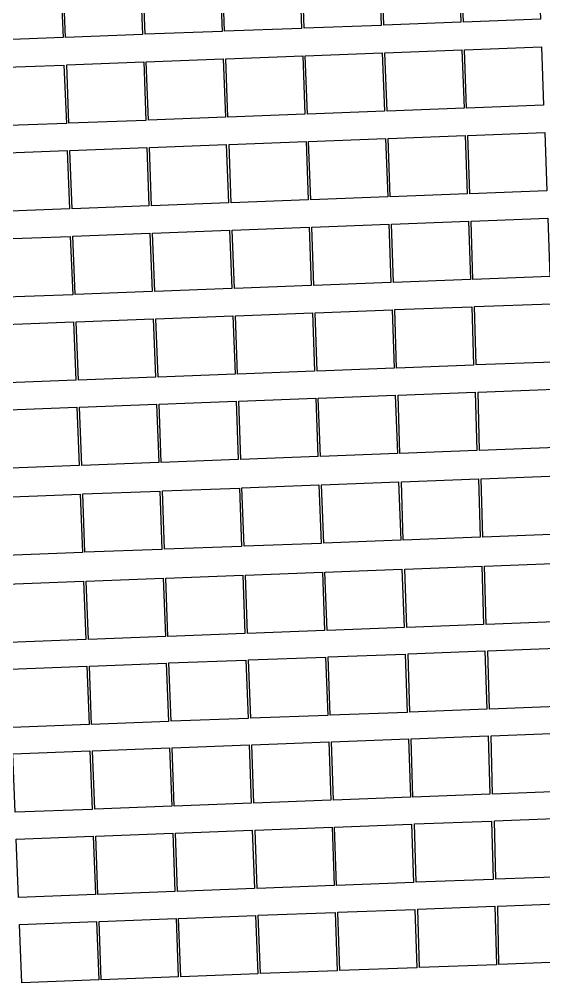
# Model space of a CAD drawing. Header units: metres. Extents: x 1956498 to 1957612, y 2277909 to 2278547.
# Drawn here: x 1956681 to 1956732.4, y 2278085.2 to 2278179.7 of the extents above; entities that cross this region are included whole.
import ezdxf

# ---------------------------------------------------------------- set-up
doc = ezdxf.new("R2010")
doc.units = ezdxf.units.M
doc.layers.add('PVcase PV Modules (full frames)', color=142, linetype='Continuous')

# ---------------------------------------------------------------- blocks, each defined once
blk = doc.blocks.new('3P6@20DEG F FX ID1 PVBlock')
at = {"color": 0, "transparency": 33554687}
blk.add_polyline3d([(0, 0, 2.083586713139974), (7.539539347030692, 0.2870042413902952, 2.083586713139975), (7.757297679336461, -5.433460050740019, 1.675326544159361e-15), (0.2177583323057694, -5.720464292130313, 0)], close=True, dxfattribs=at)

msp = doc.modelspace()

# ---------------------------------------------------------------- block references
at = {"layer": 'PVcase PV Modules (full frames)', "color": 144, "true_color": 0x007ca5, "transparency": 33554687, "extrusion": (0.004456433199269854, 0.0001696410312079195, 0.9999900556630857), "rotation": 359.9999783422614}
msp.add_blockref('3P6@20DEG F FX ID1 PVBlock', (1956678.742106758, 2278182.600962359, 9722.660426951581), dxfattribs=at)
at = {"layer": 'PVcase PV Modules (full frames)', "color": 144, "true_color": 0x007ca5, "transparency": 33554687, "extrusion": (0.0002830998819863714, 1.077663543186889e-05, 0.9999999598691597), "rotation": 359.9999999125992}
msp.add_blockref('3P6@20DEG F FX ID1 PVBlock', (1956708.463590848, 2278184.501642736, 1194.74777138369), dxfattribs=at)
at = {"layer": 'PVcase PV Modules (full frames)', "color": 144, "true_color": 0x007ca5, "transparency": 33554687, "extrusion": (0.01025392531093377, 0.0003903315467537559, 0.9999473509425391), "rotation": 359.9998853357843}
msp.add_blockref('3P6@20DEG F FX ID1 PVBlock', (1956607.316633236, 2278176.565198266, 21569.4877839429), dxfattribs=at)
at = {"layer": 'PVcase PV Modules (full frames)', "color": 144, "true_color": 0x007ca5, "transparency": 33554687, "extrusion": (0.004540791037660234, 0.0001728522429674405, 0.9999896756161307), "rotation": 359.9999775145584}
msp.add_blockref('3P6@20DEG F FX ID1 PVBlock', (1956701.336054289, 2278183.431507825, 9895.027052020881), dxfattribs=at)
at = {"layer": 'PVcase PV Modules (full frames)', "color": 144, "true_color": 0x007ca5, "transparency": 33554687, "extrusion": (-0.01197750900544174, -0.0004559424293217688, 0.999928163116994), "rotation": 359.9998435466754}
msp.add_blockref('3P6@20DEG F FX ID1 PVBlock', (1956544.572696869, 2278172.686610814, -23858.74087009613), dxfattribs=at)
at = {"layer": 'PVcase PV Modules (full frames)', "color": 144, "true_color": 0x007ca5, "transparency": 33554687, "extrusion": (-0.004644954305715473, -0.0001768173790789327, 0.9999891965091984), "rotation": 359.999976471113}
msp.add_blockref('3P6@20DEG F FX ID1 PVBlock', (1956667.093821352, 2278182.090824366, -8875.302768848613), dxfattribs=at)
at = {"layer": 'PVcase PV Modules (full frames)', "color": 144, "true_color": 0x007ca5, "transparency": 33554687, "extrusion": (-0.00166954098093072, -6.355366298217423e-05, 0.9999986042959484), "rotation": 359.9999969603008}
msp.add_blockref('3P6@20DEG F FX ID1 PVBlock', (1956691.431019008, 2278183.747979876, -2795.2919174691), dxfattribs=at)
at = {"layer": 'PVcase PV Modules (full frames)', "color": 144, "true_color": 0x007ca5, "transparency": 33554687, "extrusion": (0.006382608333449505, 0.0002429638706712879, 0.9999796014316589), "rotation": 359.9999555740246}
msp.add_blockref('3P6@20DEG F FX ID1 PVBlock', (1956680.823921662, 2278173.431329286, 13658.40701135895), dxfattribs=at)
at = {"layer": 'PVcase PV Modules (full frames)', "color": 144, "true_color": 0x007ca5, "transparency": 33554687, "extrusion": (0.001673123213553652, 6.369002621460874e-05, 0.999998598300164), "rotation": 359.9999969472426}
msp.add_blockref('3P6@20DEG F FX ID1 PVBlock', (1956697.474267178, 2278175.540687949, 4034.844778817286), dxfattribs=at)
at = {"layer": 'PVcase PV Modules (full frames)', "color": 144, "true_color": 0x007ca5, "transparency": 33554687, "extrusion": (0.001832698423417517, 6.976450370502897e-05, 0.9999983181732871), "rotation": 359.9999963371552}
msp.add_blockref('3P6@20DEG F FX ID1 PVBlock', (1956704.618005, 2278175.790866535, 4360.925576042774), dxfattribs=at)
at = {"layer": 'PVcase PV Modules (full frames)', "color": 144, "true_color": 0x007ca5, "transparency": 33554687, "extrusion": (0.002639793280754668, 0.0001004878193610822, 0.9999965106907289), "rotation": 359.9999924006449}
msp.add_blockref('3P6@20DEG F FX ID1 PVBlock', (1956708.378644967, 2278175.793626855, 6010.173477595186), dxfattribs=at)
at = {"layer": 'PVcase PV Modules (full frames)', "color": 144, "true_color": 0x007ca5, "transparency": 33554687, "extrusion": (-0.009289491637362814, -0.000353618885394213, 0.9999567892158157), "rotation": 359.9999058913711}
msp.add_blockref('3P6@20DEG F FX ID1 PVBlock', (1956599.169770375, 2278168.551286643, -18366.28300775087), dxfattribs=at)
at = {"layer": 'PVcase PV Modules (full frames)', "color": 144, "true_color": 0x007ca5, "transparency": 33554687, "extrusion": (0.001035023186761128, 3.939976049793192e-05, 0.999999463587187), "rotation": 359.9999988317484}
msp.add_blockref('3P6@20DEG F FX ID1 PVBlock', (1956683.97912445, 2278175.094184488, 2730.936178939395), dxfattribs=at)
at = {"layer": 'PVcase PV Modules (full frames)', "color": 144, "true_color": 0x007ca5, "transparency": 33554687, "extrusion": (0.000977712613564461, 3.721814477489305e-05, 0.999999521346313), "rotation": 359.9999989575417}
msp.add_blockref('3P6@20DEG F FX ID1 PVBlock', (1956691.916756452, 2278175.400828913, 2613.826887602593), dxfattribs=at)
at = {"layer": 'PVcase PV Modules (full frames)', "color": 144, "true_color": 0x007ca5, "transparency": 33554687, "extrusion": (0.0127475488592621, 0.0004852551888835375, 0.9999186289521175), "rotation": 359.9998227822448}
msp.add_blockref('3P6@20DEG F FX ID1 PVBlock', (1956558.0899685, 2278155.618141373, 26664.44462964277), dxfattribs=at)
at = {"layer": 'PVcase PV Modules (full frames)', "color": 144, "true_color": 0x007ca5, "transparency": 33554687, "extrusion": (0.008663774428904158, 0.0003297999908341288, 0.9999624144159677), "rotation": 359.9999181424772}
for p in [(1956622.776631074, 2278161.481170819, 18319.42128145384), (1956623.097972344, 2278153.077889972, 18319.15694617173), (1956630.887340568, 2278153.374393192, 18319.15694617172)]:
    msp.add_blockref('3P6@20DEG F FX ID1 PVBlock', p, dxfattribs=at)
at = {"layer": 'PVcase PV Modules (full frames)', "color": 144, "true_color": 0x007ca5, "transparency": 33554687, "extrusion": (0.004419575500619866, 0.0001682379858289472, 0.9999902194763579), "rotation": 359.9999786990298}
msp.add_blockref('3P6@20DEG F FX ID1 PVBlock', (1956687.515344182, 2278166.105157724, 9646.709348518736), dxfattribs=at)
at = {"layer": 'PVcase PV Modules (full frames)', "color": 144, "true_color": 0x007ca5, "transparency": 33554687, "extrusion": (0.003207716453588092, 0.0001221066944520677, 0.9999948478092817), "rotation": 359.9999887790609}
msp.add_blockref('3P6@20DEG F FX ID1 PVBlock', (1956705.096460954, 2278167.133903073, 7170.352679903107), dxfattribs=at)
at = {"layer": 'PVcase PV Modules (full frames)', "color": 144, "true_color": 0x007ca5, "transparency": 33554687, "extrusion": (-0.00994046882788298, -0.0003783993402904668, 0.9999505207226111), "rotation": 359.9998922392388}
msp.add_blockref('3P6@20DEG F FX ID1 PVBlock', (1956587.624850307, 2278159.219342253, -19696.78931814017), dxfattribs=at)
at = {"layer": 'PVcase PV Modules (full frames)', "color": 144, "true_color": 0x007ca5, "transparency": 33554687, "extrusion": (-0.003062664363289498, -0.0001165850619992017, 0.9999953032364308), "rotation": 359.9999897709342}
msp.add_blockref('3P6@20DEG F FX ID1 PVBlock', (1956678.678269221, 2278166.163633102, -5642.60283231595), dxfattribs=at)
at = {"layer": 'PVcase PV Modules (full frames)', "color": 144, "true_color": 0x007ca5, "transparency": 33554687, "extrusion": (0.001240624638566336, 4.722629816662073e-05, 0.9999992293097945), "rotation": 359.9999983215164}
msp.add_blockref('3P6@20DEG F FX ID1 PVBlock', (1956691.489117465, 2278166.956246019, 3150.80694372265), dxfattribs=at)
at = {"layer": 'PVcase PV Modules (full frames)', "color": 144, "true_color": 0x007ca5, "transparency": 33554687, "extrusion": (0.01491860542225208, 0.0005678998191714288, 0.9998885501404897), "rotation": 359.9997572736828}
msp.add_blockref('3P6@20DEG F FX ID1 PVBlock', (1956498.295123297, 2278142.590545934, 31100.50249866423), dxfattribs=at)
at = {"layer": 'PVcase PV Modules (full frames)', "color": 144, "true_color": 0x007ca5, "transparency": 33554687, "extrusion": (-0.00148856344023956, -5.666447262398559e-05, 0.9999988904833954), "rotation": 359.9999975835875}
msp.add_blockref('3P6@20DEG F FX ID1 PVBlock', (1956692.826087302, 2278158.565308895, -2426.344024692697), dxfattribs=at)
at = {"layer": 'PVcase PV Modules (full frames)', "color": 144, "true_color": 0x007ca5, "transparency": 33554687, "extrusion": (0.01165145739544753, 0.0004435307698458717, 0.9999320210999437), "rotation": 359.9998519489653}
msp.add_blockref('3P6@20DEG F FX ID1 PVBlock', (1956577.453340756, 2278148.979814687, 24424.28649218621), dxfattribs=at)
at = {"layer": 'PVcase PV Modules (full frames)', "color": 144, "true_color": 0x007ca5, "transparency": 33554687, "extrusion": (-0.009448239660178942, -0.0003596618747286338, 0.9999552997062717), "rotation": 359.9999026473728}
msp.add_blockref('3P6@20DEG F FX ID1 PVBlock', (1956596.975497192, 2278151.53093962, -18691.26432185155), dxfattribs=at)
at = {"layer": 'PVcase PV Modules (full frames)', "color": 144, "true_color": 0x007ca5, "transparency": 33554687, "extrusion": (-0.005222984147649602, -0.0001988209801809804, 0.9999863403601129), "rotation": 359.9999702507152}
msp.add_blockref('3P6@20DEG F FX ID1 PVBlock', (1956662.813707507, 2278156.448049059, -10057.32571490185), dxfattribs=at)
at = {"layer": 'PVcase PV Modules (full frames)', "color": 144, "true_color": 0x007ca5, "transparency": 33554687, "extrusion": (0.01827895766754857, 0.0006958168314150639, 0.999832683775403), "rotation": 267.82}
msp.add_blockref('3P6@20DEG F FX ID1 PVBlock', (2202070.820574005, -2041607.285733389, 37966.83901408788), dxfattribs=at)
at = {"layer": 'PVcase PV Modules (full frames)', "color": 144, "true_color": 0x007ca5, "transparency": 33554687, "extrusion": (0.03389901211868901, 0.001290418394173699, 0.9994244302586088), "rotation": 267.82}
msp.add_blockref('3P6@20DEG F FX ID1 PVBlock', (2202070.820574005, -2040771.829184992, 69885.33546450702), dxfattribs=at)
at = {"layer": 'PVcase PV Modules (full frames)', "color": 144, "true_color": 0x007ca5, "transparency": 33554687, "extrusion": (-0.003493945768589118, -0.0001330024565980516, 0.9999938873079739), "rotation": 359.9999866871882}
msp.add_blockref('3P6@20DEG F FX ID1 PVBlock', (1956684.601195371, 2278149.466505824, -6524.483633353468), dxfattribs=at)
at = {"layer": 'PVcase PV Modules (full frames)', "color": 144, "true_color": 0x007ca5, "transparency": 33554687, "extrusion": (0.0068669861495087, 0.0002614024623737249, 0.9999763878062197), "rotation": 359.99994857508}
msp.add_blockref('3P6@20DEG F FX ID1 PVBlock', (1956651.825472286, 2278146.859641148, 14647.27494186263), dxfattribs=at)
at = {"layer": 'PVcase PV Modules (full frames)', "color": 144, "true_color": 0x007ca5, "transparency": 33554687, "extrusion": (0.008922195036838722, 0.0003396371714795336, 0.9999601387466984), "rotation": 359.9999131863041}
msp.add_blockref('3P6@20DEG F FX ID1 PVBlock', (1956626.602038459, 2278144.637421379, 18846.94263510327), dxfattribs=at)
at = {"layer": 'PVcase PV Modules (full frames)', "color": 144, "true_color": 0x007ca5, "transparency": 33554687, "extrusion": (-0.003797502796401808, -0.0001445578249668612, 0.9999927790117019), "rotation": 359.9999842734335}
msp.add_blockref('3P6@20DEG F FX ID1 PVBlock', (1956667.041231387, 2278148.711978913, -7144.787203615972), dxfattribs=at)
at = {"layer": 'PVcase PV Modules (full frames)', "color": 144, "true_color": 0x007ca5, "transparency": 33554687, "extrusion": (-0.005000402320868023, -0.0001903480582420729, 0.9999874797937454), "rotation": 359.999972732284}
msp.add_blockref('3P6@20DEG F FX ID1 PVBlock', (1956665.219054616, 2278148.231014106, -9602.804567826535), dxfattribs=at)
at = {"layer": 'PVcase PV Modules (full frames)', "color": 144, "true_color": 0x007ca5, "transparency": 33554687, "extrusion": (0.01798127235338425, 0.0006844849789195386, 0.9998380895549375), "rotation": 267.82}
msp.add_blockref('3P6@20DEG F FX ID1 PVBlock', (2202062.439131225, -2041618.515842403, 37358.25070314232), dxfattribs=at)
at = {"layer": 'PVcase PV Modules (full frames)', "color": 144, "true_color": 0x007ca5, "transparency": 33554687, "extrusion": (0.03675716259999103, 0.001399218318533594, 0.9993232475959393), "rotation": 267.82}
msp.add_blockref('3P6@20DEG F FX ID1 PVBlock', (2202062.439131225, -2040563.472714956, 75725.46467673534), dxfattribs=at)
at = {"layer": 'PVcase PV Modules (full frames)', "color": 144, "true_color": 0x007ca5, "transparency": 33554687, "extrusion": (-0.003186539140258366, -0.0001213005472238187, 0.999994915614317), "rotation": 359.9999889267332}
msp.add_blockref('3P6@20DEG F FX ID1 PVBlock', (1956686.742288981, 2278141.240367793, -5896.627924955751), dxfattribs=at)
at = {"layer": 'PVcase PV Modules (full frames)', "color": 144, "true_color": 0x007ca5, "transparency": 33554687, "extrusion": (0.006847799547770789, 0.0002606720946651439, 0.9999765195700412), "rotation": 359.999948862048}
for p in [(1956652.418807441, 2278138.504948225, 14607.76192673899), (1956660.208171983, 2278138.801455488, 14607.761926739)]:
    msp.add_blockref('3P6@20DEG F FX ID1 PVBlock', p, dxfattribs=at)
at = {"layer": 'PVcase PV Modules (full frames)', "color": 144, "true_color": 0x007ca5, "transparency": 33554687, "extrusion": (-0.003468135860013241, -0.0001320199624574659, 0.9999939772840565), "rotation": 359.9999868831469}
msp.add_blockref('3P6@20DEG F FX ID1 PVBlock', (1956669.50277418, 2278140.511240075, -6472.049795720624), dxfattribs=at)
at = {"layer": 'PVcase PV Modules (full frames)', "color": 144, "true_color": 0x007ca5, "transparency": 33554687, "extrusion": (-0.003732746334925317, -0.0001420927699753384, 0.999993023182884), "rotation": 359.9999848052131}
msp.add_blockref('3P6@20DEG F FX ID1 PVBlock', (1956675.591183893, 2278140.668896017, -7012.757455485887), dxfattribs=at)
at = {"layer": 'PVcase PV Modules (full frames)', "color": 144, "true_color": 0x007ca5, "transparency": 33554687, "extrusion": (0.01767980238127724, 0.0006730090575582952, 0.9998434735730225), "rotation": 267.82}
msp.add_blockref('3P6@20DEG F FX ID1 PVBlock', (2202053.922358429, -2041629.699765362, 36741.87460343007), dxfattribs=at)
at = {"layer": 'PVcase PV Modules (full frames)', "color": 144, "true_color": 0x007ca5, "transparency": 33554687, "extrusion": (0.03253990996053537, 0.00123868206574318, 0.9994696693379446), "rotation": 267.82}
msp.add_blockref('3P6@20DEG F FX ID1 PVBlock', (2202053.92235843, -2040865.064443404, 67107.4829778868), dxfattribs=at)
at = {"layer": 'PVcase PV Modules (full frames)', "color": 144, "true_color": 0x007ca5, "transparency": 33554687, "extrusion": (0.005796640607259739, 0.0002206581017120049, 0.9999831749922957), "rotation": 359.9999633568708}
msp.add_blockref('3P6@20DEG F FX ID1 PVBlock', (1956658.593770178, 2278130.733999772, 12459.41428308863), dxfattribs=at)
at = {"layer": 'PVcase PV Modules (full frames)', "color": 144, "true_color": 0x007ca5, "transparency": 33554687, "extrusion": (0.0008617813489080167, 3.280504164820877e-05, 0.9999996281282988), "rotation": 359.9999991901018}
msp.add_blockref('3P6@20DEG F FX ID1 PVBlock', (1956701.572869228, 2278133.648010076, 2375.418663033322), dxfattribs=at)
at = {"layer": 'PVcase PV Modules (full frames)', "color": 144, "true_color": 0x007ca5, "transparency": 33554687, "extrusion": (0.007096314323499673, 0.0002701321944669226, 0.9999747843578956), "rotation": 359.999945082935}
msp.add_blockref('3P6@20DEG F FX ID1 PVBlock', (1956656.989835618, 2278130.021229581, 15115.2417712231), dxfattribs=at)
at = {"layer": 'PVcase PV Modules (full frames)', "color": 144, "true_color": 0x007ca5, "transparency": 33554687, "extrusion": (-0.003487852461021851, -0.0001327705054090721, 0.999993908610049), "rotation": 359.999986733582}
msp.add_blockref('3P6@20DEG F FX ID1 PVBlock', (1956669.69222807, 2278131.990176667, -6512.636859544262), dxfattribs=at)
at = {"layer": 'PVcase PV Modules (full frames)', "color": 144, "true_color": 0x007ca5, "transparency": 33554687, "extrusion": (-0.0009888237425925114, -3.764110710865171e-05, 0.9999995104052567), "rotation": 359.9999989337132}
msp.add_blockref('3P6@20DEG F FX ID1 PVBlock', (1956686.891105727, 2278133.079982325, -1406.09831610897), dxfattribs=at)
at = {"layer": 'PVcase PV Modules (full frames)', "color": 144, "true_color": 0x007ca5, "transparency": 33554687, "extrusion": (0.01984128370227371, 0.0007552891914309564, 0.9998028570669736), "rotation": 267.82}
msp.add_blockref('3P6@20DEG F FX ID1 PVBlock', (2202045.362667348, -2041545.452984716, 41158.35848930715), dxfattribs=at)
at = {"layer": 'PVcase PV Modules (full frames)', "color": 144, "true_color": 0x007ca5, "transparency": 33554687, "extrusion": (0.02988157492669443, 0.00113748842583609, 0.9995527988055366), "rotation": 267.82}
msp.add_blockref('3P6@20DEG F FX ID1 PVBlock', (2202045.362667347, -2041036.469252195, 61675.00475235067), dxfattribs=at)
at = {"layer": 'PVcase PV Modules (full frames)', "color": 144, "true_color": 0x007ca5, "transparency": 33554687, "extrusion": (0.005992640423137124, 0.0002281191382394793, 0.9999820179495318), "rotation": 359.9999608369511}
msp.add_blockref('3P6@20DEG F FX ID1 PVBlock', (1956656.549033038, 2278122.000405131, 12859.51307388806), dxfattribs=at)
at = {"layer": 'PVcase PV Modules (full frames)', "color": 144, "true_color": 0x007ca5, "transparency": 33554687, "extrusion": (-0.0008579080700296491, -3.265759928933088e-05, 0.9999996314635444), "rotation": 359.9999991973658}
for p in [(1956702.973608142, 2278125.13569982, -1139.046280775829), (1956703.281898761, 2278116.821075973, -1139.445928629099)]:
    msp.add_blockref('3P6@20DEG F FX ID1 PVBlock', p, dxfattribs=at)
at = {"layer": 'PVcase PV Modules (full frames)', "color": 144, "true_color": 0x007ca5, "transparency": 33554687, "extrusion": (0.0005805264279287137, 2.209863751428209e-05, 0.9999998312503441), "rotation": 359.9999996324807}
msp.add_blockref('3P6@20DEG F FX ID1 PVBlock', (1956710.270084851, 2278125.428969603, 1800.295961523313), dxfattribs=at)
at = {"layer": 'PVcase PV Modules (full frames)', "color": 144, "true_color": 0x007ca5, "transparency": 33554687, "extrusion": (-0.006668042220897881, -0.0002538293536356373, 0.9999777361439601), "rotation": 359.9999515116205}
msp.add_blockref('3P6@20DEG F FX ID1 PVBlock', (1956640.379060318, 2278121.05230871, -13011.42407397486), dxfattribs=at)
at = {"layer": 'PVcase PV Modules (full frames)', "color": 144, "true_color": 0x007ca5, "transparency": 33554687, "extrusion": (0.006169587481577817, 0.0002348549020489773, 0.9999809403351057), "rotation": 359.9999584900181}
msp.add_blockref('3P6@20DEG F FX ID1 PVBlock', (1956646.545130984, 2278121.535898227, 13221.0888120628), dxfattribs=at)
at = {"layer": 'PVcase PV Modules (full frames)', "color": 144, "true_color": 0x007ca5, "transparency": 33554687, "extrusion": (0.003891073023086102, 0.0001481197205536015, 0.9999924187769013), "rotation": 359.9999834888793}
msp.add_blockref('3P6@20DEG F FX ID1 PVBlock', (1956694.064413291, 2278115.909966106, 8564.766360431371), dxfattribs=at)
at = {"layer": 'PVcase PV Modules (full frames)', "color": 144, "true_color": 0x007ca5, "transparency": 33554687, "extrusion": (0.02042919534611709, 0.0007776689586261823, 0.9997909997637011), "rotation": 267.82}
msp.add_blockref('3P6@20DEG F FX ID1 PVBlock', (2202037.0423341, -2041520.880333218, 42359.28886857133), dxfattribs=at)
at = {"layer": 'PVcase PV Modules (full frames)', "color": 144, "true_color": 0x007ca5, "transparency": 33554687, "extrusion": (0.03266918203434497, 0.00124360300743059, 0.9994654461244604), "rotation": 267.82}
msp.add_blockref('3P6@20DEG F FX ID1 PVBlock', (2202037.042334101, -2040856.391431347, 67370.84922045298), dxfattribs=at)
at = {"layer": 'PVcase PV Modules (full frames)', "color": 144, "true_color": 0x007ca5, "transparency": 33554687, "extrusion": (-0.002051672473485136, -7.810009003611806e-05, 0.9999978922679975), "rotation": 359.9999954095775}
msp.add_blockref('3P6@20DEG F FX ID1 PVBlock', (1956685.029068014, 2278115.991165735, -3578.772679979049), dxfattribs=at)
at = {"layer": 'PVcase PV Modules (full frames)', "color": 144, "true_color": 0x007ca5, "transparency": 33554687, "extrusion": (0.003258422962437192, 0.0001240369162382989, 0.9999946836331888), "rotation": 359.9999884215023}
msp.add_blockref('3P6@20DEG F FX ID1 PVBlock', (1956683.290658033, 2278115.675767127, 7271.957799823826), dxfattribs=at)
at = {"layer": 'PVcase PV Modules (full frames)', "color": 144, "true_color": 0x007ca5, "transparency": 33554687, "extrusion": (-0.006182370634797039, -0.0002353415125729616, 0.9999808612707077), "rotation": 359.9999583178241}
msp.add_blockref('3P6@20DEG F FX ID1 PVBlock', (1956646.498312751, 2278113.201615841, -12019.48340179929), dxfattribs=at)
at = {"layer": 'PVcase PV Modules (full frames)', "color": 144, "true_color": 0x007ca5, "transparency": 33554687, "extrusion": (0.006468553684608723, 0.0002462355135628644, 0.9999790483711652), "rotation": 359.9999543695159}
msp.add_blockref('3P6@20DEG F FX ID1 PVBlock', (1956666.672422067, 2278105.49345381, 13831.15867236021), dxfattribs=at)
at = {"layer": 'PVcase PV Modules (full frames)', "color": 144, "true_color": 0x007ca5, "transparency": 33554687, "extrusion": (0.01765236282489831, 0.0006719645283503239, 0.9998439591008043), "rotation": 267.82}
msp.add_blockref('3P6@20DEG F FX ID1 PVBlock', (2202028.713072069, -2041630.729143586, 36684.5094902704), dxfattribs=at)
at = {"layer": 'PVcase PV Modules (full frames)', "color": 144, "true_color": 0x007ca5, "transparency": 33554687, "extrusion": (0.04668164880547169, 0.001777009255550748, 0.9989082369782063), "rotation": 267.82}
msp.add_blockref('3P6@20DEG F FX ID1 PVBlock', (2202028.713072069, -2039710.003681995, 96003.73710459625), dxfattribs=at)
at = {"layer": 'PVcase PV Modules (full frames)', "color": 144, "true_color": 0x007ca5, "transparency": 33554687, "extrusion": (-0.002017688266856115, -7.68064285809717e-05, 0.9999979615153375), "rotation": 359.999995560391}
msp.add_blockref('3P6@20DEG F FX ID1 PVBlock', (1956685.450487787, 2278107.677291706, -3509.759909542242), dxfattribs=at)
at = {"layer": 'PVcase PV Modules (full frames)', "color": 144, "true_color": 0x007ca5, "transparency": 33554687, "extrusion": (-0.0009143966842934977, -3.480792587266118e-05, 0.9999995813334683), "rotation": 359.9999990881875}
msp.add_blockref('3P6@20DEG F FX ID1 PVBlock', (1956695.728194824, 2278108.194344226, -1255.275570870911), dxfattribs=at)
at = {"layer": 'PVcase PV Modules (full frames)', "color": 144, "true_color": 0x007ca5, "transparency": 33554687, "extrusion": (0.0121280263372807, 0.0004616721046576425, 0.9999263462055743), "rotation": 359.9998395896293}
msp.add_blockref('3P6@20DEG F FX ID1 PVBlock', (1956552.427535722, 2278097.051384916, 25395.87001014133), dxfattribs=at)
at = {"layer": 'PVcase PV Modules (full frames)', "color": 144, "true_color": 0x007ca5, "transparency": 33554687, "extrusion": (0.0008539049842718796, 3.250521563056246e-05, 0.9999996348947777), "rotation": 359.9999992048386}
msp.add_blockref('3P6@20DEG F FX ID1 PVBlock', (1956679.163825173, 2278107.567956353, 2358.077093377895), dxfattribs=at)
at = {"layer": 'PVcase PV Modules (full frames)', "color": 144, "true_color": 0x007ca5, "transparency": 33554687, "extrusion": (0.05074357552431393, 0.001931632786626743, 0.9987098469214098), "rotation": 267.82}
msp.add_blockref('3P6@20DEG F FX ID1 PVBlock', (2202020.354620947, -2039302.423701667, 104303.4452493035), dxfattribs=at)
at = {"layer": 'PVcase PV Modules (full frames)', "color": 144, "true_color": 0x007ca5, "transparency": 33554687, "extrusion": (0.01212802633726563, 0.0004616721046570689, 0.9999263462055745), "rotation": 359.9998395896293}
msp.add_blockref('3P6@20DEG F FX ID1 PVBlock', (1956552.749458999, 2278088.699134525, 25395.4673695925), dxfattribs=at)
at = {"layer": 'PVcase PV Modules (full frames)', "color": 144, "true_color": 0x007ca5, "transparency": 33554687, "extrusion": (0.008918648994719712, 0.0003395021858946775, 0.99996017042599), "rotation": 359.9999132552984}
msp.add_blockref('3P6@20DEG F FX ID1 PVBlock', (1956628.600490495, 2278094.213452007, 18837.34594692582), dxfattribs=at)
at = {"layer": 'PVcase PV Modules (full frames)', "color": 144, "true_color": 0x007ca5, "transparency": 33554687, "extrusion": (0.02763681090715393, 0.001052038007067179, 0.999617476787453), "rotation": 267.82}
msp.add_blockref('3P6@20DEG F FX ID1 PVBlock', (2202020.354620947, -2041162.141156428, 57086.56018940223), dxfattribs=at)
at = {"layer": 'PVcase PV Modules (full frames)', "color": 144, "true_color": 0x007ca5, "transparency": 33554687, "extrusion": (-0.000612359085835028, -2.33103969352919e-05, 0.99999981223647), "rotation": 359.9999995910704}
msp.add_blockref('3P6@20DEG F FX ID1 PVBlock', (1956680.731336794, 2278099.276895802, -638.4327965502997), dxfattribs=at)
at = {"layer": 'PVcase PV Modules (full frames)', "color": 144, "true_color": 0x007ca5, "transparency": 33554687, "extrusion": (0.003119494629226204, 0.0001187483940825599, 0.9999951273141671), "rotation": 359.9999893877937}
msp.add_blockref('3P6@20DEG F FX ID1 PVBlock', (1956677.079899718, 2278098.774008638, 6987.262765531032), dxfattribs=at)
at = {"layer": 'PVcase PV Modules (full frames)', "color": 144, "true_color": 0x007ca5, "transparency": 33554687, "extrusion": (0.002644541560980962, 0.0001006685700013442, 0.9999964981267541), "rotation": 359.9999923732818}
msp.add_blockref('3P6@20DEG F FX ID1 PVBlock', (1956687.839702763, 2278099.290070191, 6016.737047943427), dxfattribs=at)
at = {"layer": 'PVcase PV Modules (full frames)', "color": 144, "true_color": 0x007ca5, "transparency": 33554687, "extrusion": (0.05000828361558132, 0.001903642761407319, 0.9987469888385448), "rotation": 267.82}
msp.add_blockref('3P6@20DEG F FX ID1 PVBlock', (2202011.986911669, -2039378.731577792, 102800.6134503966), dxfattribs=at)
at = {"layer": 'PVcase PV Modules (full frames)', "color": 144, "true_color": 0x007ca5, "transparency": 33554687, "extrusion": (0.009320436177708875, 0.000354796837244904, 0.9999565008482428), "rotation": 359.9999052633362}
msp.add_blockref('3P6@20DEG F FX ID1 PVBlock', (1956613.71410754, 2278084.988016204, 19658.07993369479), dxfattribs=at)
at = {"layer": 'PVcase PV Modules (full frames)', "color": 144, "true_color": 0x007ca5, "transparency": 33554687, "extrusion": (0.008645488436411742, 0.0003291039062112107, 0.9999625729097639), "rotation": 359.9999184876604}
msp.add_blockref('3P6@20DEG F FX ID1 PVBlock', (1956633.782331548, 2278086.223532321, 18278.87447536275), dxfattribs=at)
at = {"layer": 'PVcase PV Modules (full frames)', "color": 144, "true_color": 0x007ca5, "transparency": 33554687, "extrusion": (0.03278131790459433, 0.001247871632991412, 0.9994617691601942), "rotation": 267.82}
msp.add_blockref('3P6@20DEG F FX ID1 PVBlock', (2202011.986911669, -2040841.047220145, 67598.665685453), dxfattribs=at)
at = {"layer": 'PVcase PV Modules (full frames)', "color": 144, "true_color": 0x007ca5, "transparency": 33554687, "extrusion": (-0.002085107585785347, -7.937284936528062e-05, 0.9999978230107835), "rotation": 359.9999952587424}
msp.add_blockref('3P6@20DEG F FX ID1 PVBlock', (1956678.065865329, 2278090.647152605, -3648.194713796584), dxfattribs=at)
at = {"layer": 'PVcase PV Modules (full frames)', "color": 144, "true_color": 0x007ca5, "transparency": 33554687, "extrusion": (0.002473835048517762, 9.417036223893241e-05, 0.9999969356313526), "rotation": 359.9999933261217}
msp.add_blockref('3P6@20DEG F FX ID1 PVBlock', (1956681.328916518, 2278090.702440328, 5667.582844504916), dxfattribs=at)
at = {"layer": 'PVcase PV Modules (full frames)', "color": 144, "true_color": 0x007ca5, "transparency": 33554687, "extrusion": (0.0002978593121955676, 1.133847600004785e-05, 0.9999999555756336), "rotation": 359.9999999032484}
msp.add_blockref('3P6@20DEG F FX ID1 PVBlock', (1956696.356183429, 2278091.509043543, 1221.163245421582), dxfattribs=at)

doc.saveas('drawing.dxf')
